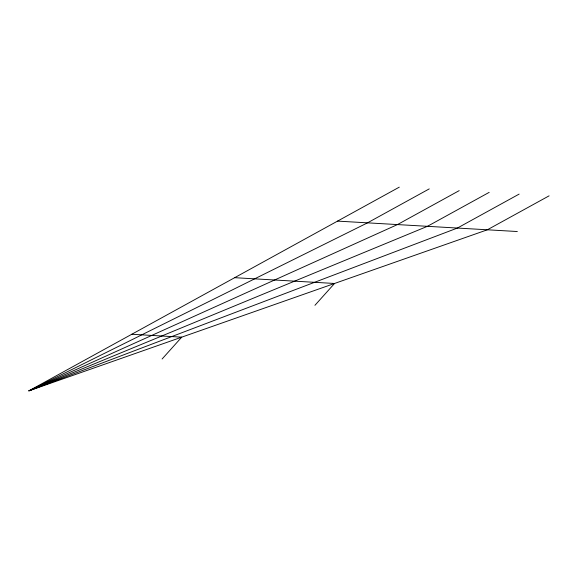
<?xml version="1.0" encoding="UTF-8"?>
<svg xmlns="http://www.w3.org/2000/svg" width="578" height="578" viewBox="0 0 578 578"><rect width="100%" height="100%" fill="white"/><g stroke="black" fill="none" stroke-linecap="round" stroke-linejoin="round"><path stroke-width="0.87" d="M162.107 358.996L181.723 337.162L131.784 334.265M314.931 305.314L334.546 283.473L234.668 277.686M399.282 187.156L28.9 390.844L487.37 229.784L549.1 195.841M429.244 188.89L367.514 222.841L28.9 390.844L457.408 228.05L519.138 194.1M459.207 190.632L397.476 224.575L28.9 390.844L427.445 226.316L489.176 192.366M337.552 221.107L517.332 231.525"/></g></svg>
